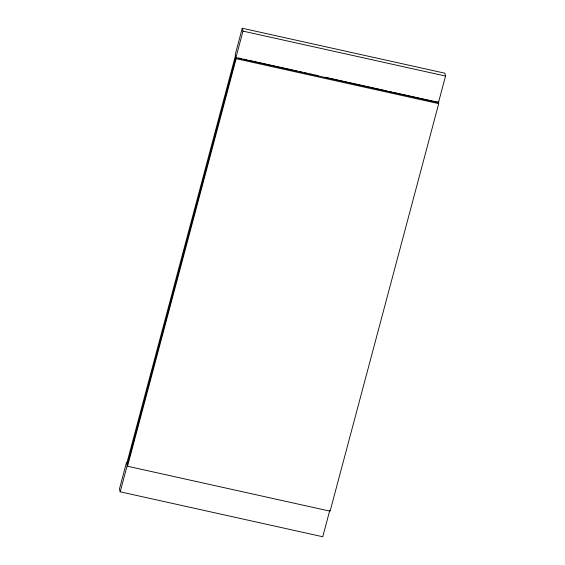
<?xml version="1.0" encoding="UTF-8"?>
<svg xmlns="http://www.w3.org/2000/svg" width="565" height="565" viewBox="0 0 565 565"><rect width="100%" height="100%" fill="white"/><g stroke="black" fill="none" stroke-linecap="round" stroke-linejoin="round"><path stroke-width="0.85" d="M242.251 28.25L242.985 31.117L235.902 57.701L438.461 102.639L445.545 76.056L444.81 73.189L242.251 28.25L235.167 54.826L236.163 58.704L127.535 466.238L330.094 511.177L438.723 103.642L438.094 101.206M126.793 463.364L235.421 55.829M127.203 464.946L235.831 57.411M329.833 510.174L322.749 536.75L120.19 491.811L127.273 465.228M242.985 31.117L445.545 76.056M238.402 57.983L241.834 58.746M243.55 59.127L246.983 59.883M248.706 60.264L297.628 71.119M299.344 71.501L302.776 72.263M304.493 72.645L307.925 73.408M309.641 73.789L313.074 74.552M314.79 74.926L318.222 75.689M325.094 77.214L386.891 90.923M388.607 91.304L392.039 92.067M393.756 92.448L397.188 93.211M398.904 93.592L438.391 102.35M236.163 58.704L438.723 103.642M127.535 466.238L126.539 462.361L119.455 488.944L120.19 491.811"/></g></svg>
